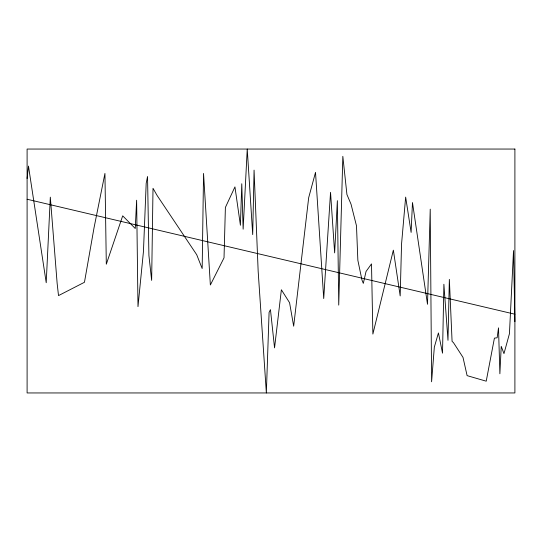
<?xml version="1.0" encoding="UTF-8"?>
<svg xmlns="http://www.w3.org/2000/svg" width="542" height="542" viewBox="0 0 542 542"><rect width="100%" height="100%" fill="white"/><g stroke="black" fill="none" stroke-linecap="round" stroke-linejoin="round"><path stroke-width="0.81" d="M27.1 178.494L28.469 166.082L46.219 282.721L50.318 197.153L57.14 283.351L58.509 295.6L84.457 282.28L94.017 227.877L104.938 173.447L106.307 264.225L122.695 215.838L135.256 228.514L136.625 200.235L137.986 306.637L143.454 251.434L146.184 183.325L147.546 176.516L148.915 255.478L151.645 280.383L153.013 188.298L157.105 195.472L196.712 254.72L202.173 268.561L203.541 173.433L210.364 284.997L224.022 257.836L225.391 207.444L234.95 186.882L240.411 225.262L241.773 183.745L243.141 229.191L247.24 149.05L252.701 234.618L254.069 170.127L258.161 271.217L266.359 392.95L269.089 312.382L270.451 309.651L274.55 347.869L281.379 289.767L289.57 302.7L293.669 326.196L308.689 197.661L315.519 172.363L323.716 298.567L330.539 192.322L334.638 252.897L337.368 200.662L338.736 305.112L342.829 156.326L346.927 194.524L351.026 204.165L356.487 225.838L357.856 260.302L361.948 279.95L363.316 283.378L366.046 271.467L371.507 263.893L372.876 334.068L393.356 250.133L400.186 295.939L401.554 243.995L405.653 197.105L411.114 232.416L412.476 202.545L427.502 304.286L430.233 209.165L431.595 381.778L434.332 347.124L438.424 332.93L442.523 353.167L443.884 284.245L447.983 340.335L449.352 279.394L452.082 341.385L453.444 342.612L463.003 357.381L467.102 375.633L486.221 381.189L494.412 338.127L497.149 337.774L498.511 327.863L499.88 373.784L501.242 346.338L503.972 353.628L509.439 333.703L513.531 250.54L514.9 321.657M27.1 199.246L514.9 314.224M514.9 149.05L27.1 149.05L27.1 392.95L514.9 392.95L514.9 149.05"/></g></svg>
